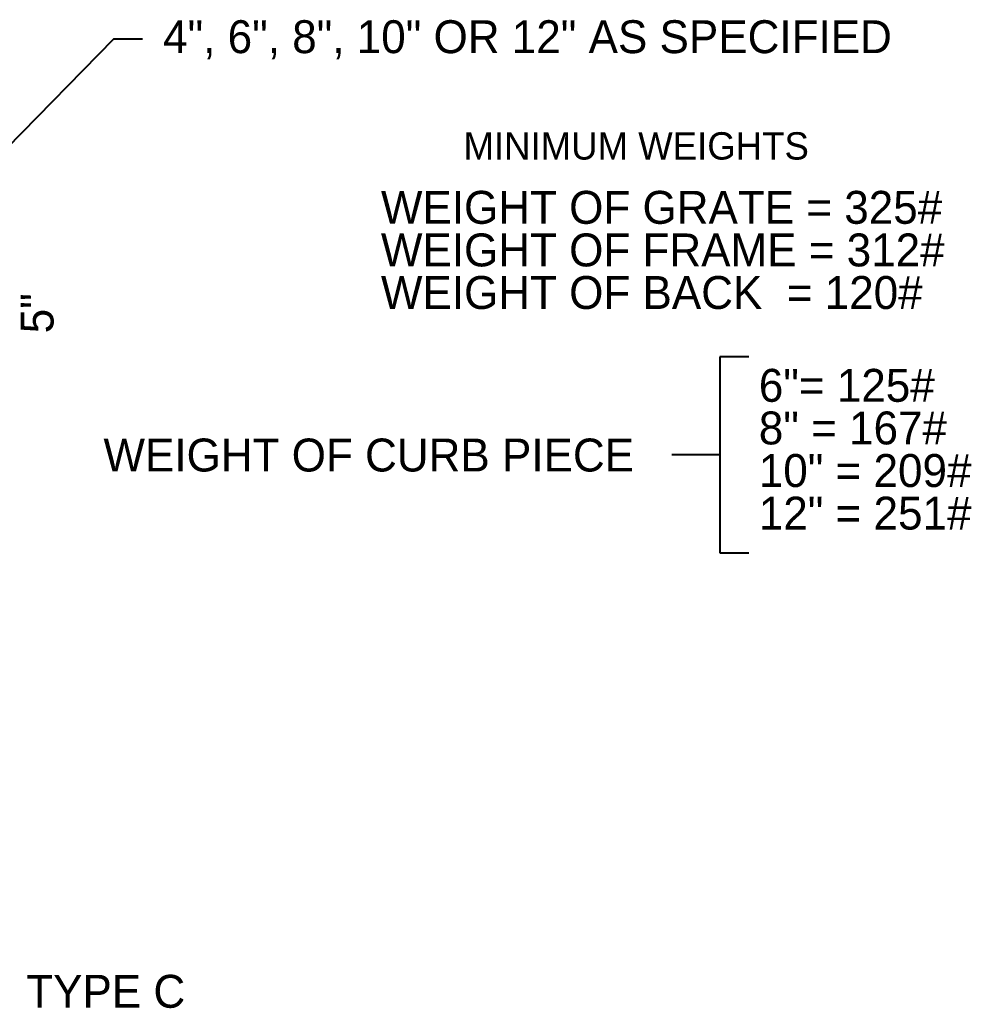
# Model space of a CAD drawing. Extents: x -4.34 to 5.27, y 0 to 8.83.
# Drawn here: x 1.659 to 5.273, y -0.002 to 3.753 of the extents above; entities that cross this region are included whole.
import ezdxf

# ---------------------------------------------------------------- set-up
doc = ezdxf.new("R2010")
doc.units = 0
doc.layers.add('Plan Prop DrainageStructure text', color=7, linetype='Continuous')

msp = doc.modelspace()

# ---------------------------------------------------------------- linework, layer by layer
at = {"layer": 'Plan Prop DrainageStructure text'}
for p, q in [((2.0154, 3.6797), (1.6085, 3.2642)), ((2.1257, 3.6797), (2.0154, 3.6797)), ((4.4282, 2.4729), (4.3179, 2.4729)), ((4.3179, 2.4729), (4.3179, 1.7281)), ((4.3179, 2.1005), (4.1358, 2.1005)), ((4.3179, 1.7281), (4.4282, 1.7281))]:
    msp.add_line(p, q, dxfattribs=at)

# ---------------------------------------------------------------- texts
for s, height, p in [('4", 6", 8", 10" OR 12" AS SPECIFIED', 0.125, (2.2036, 3.6262)), ('MINIMUM WEIGHTS', 0.103885, (3.3445, 3.222)), ('WEIGHT OF GRATE = 325#', 0.125, (3.0309, 2.978)), ('WEIGHT OF FRAME = 312#', 0.125, (3.0309, 2.8162)), ('WEIGHT OF BACK  = 120#', 0.125, (3.0309, 2.6545)), ('6"= 125#', 0.125, (4.4662, 2.3018)), ('8" = 167#', 0.125, (4.4662, 2.14)), ('WEIGHT OF CURB PIECE', 0.125, (1.9771, 2.0371)), ('10" = 209#', 0.125, (4.4662, 1.9783)), ('12" = 251#', 0.125, (4.4662, 1.8165)), ('FRAME-BACK-CURB PIECE FOR INLET TYPE B AND TYPE C', 0.125, (-2.4956, 0))]:
    msp.add_text(s, height=height, dxfattribs=at).set_placement(p)
msp.add_text('5"', height=0.125, rotation=90, dxfattribs=at).set_placement((1.7874, 2.5621))

doc.saveas('drawing.dxf')
